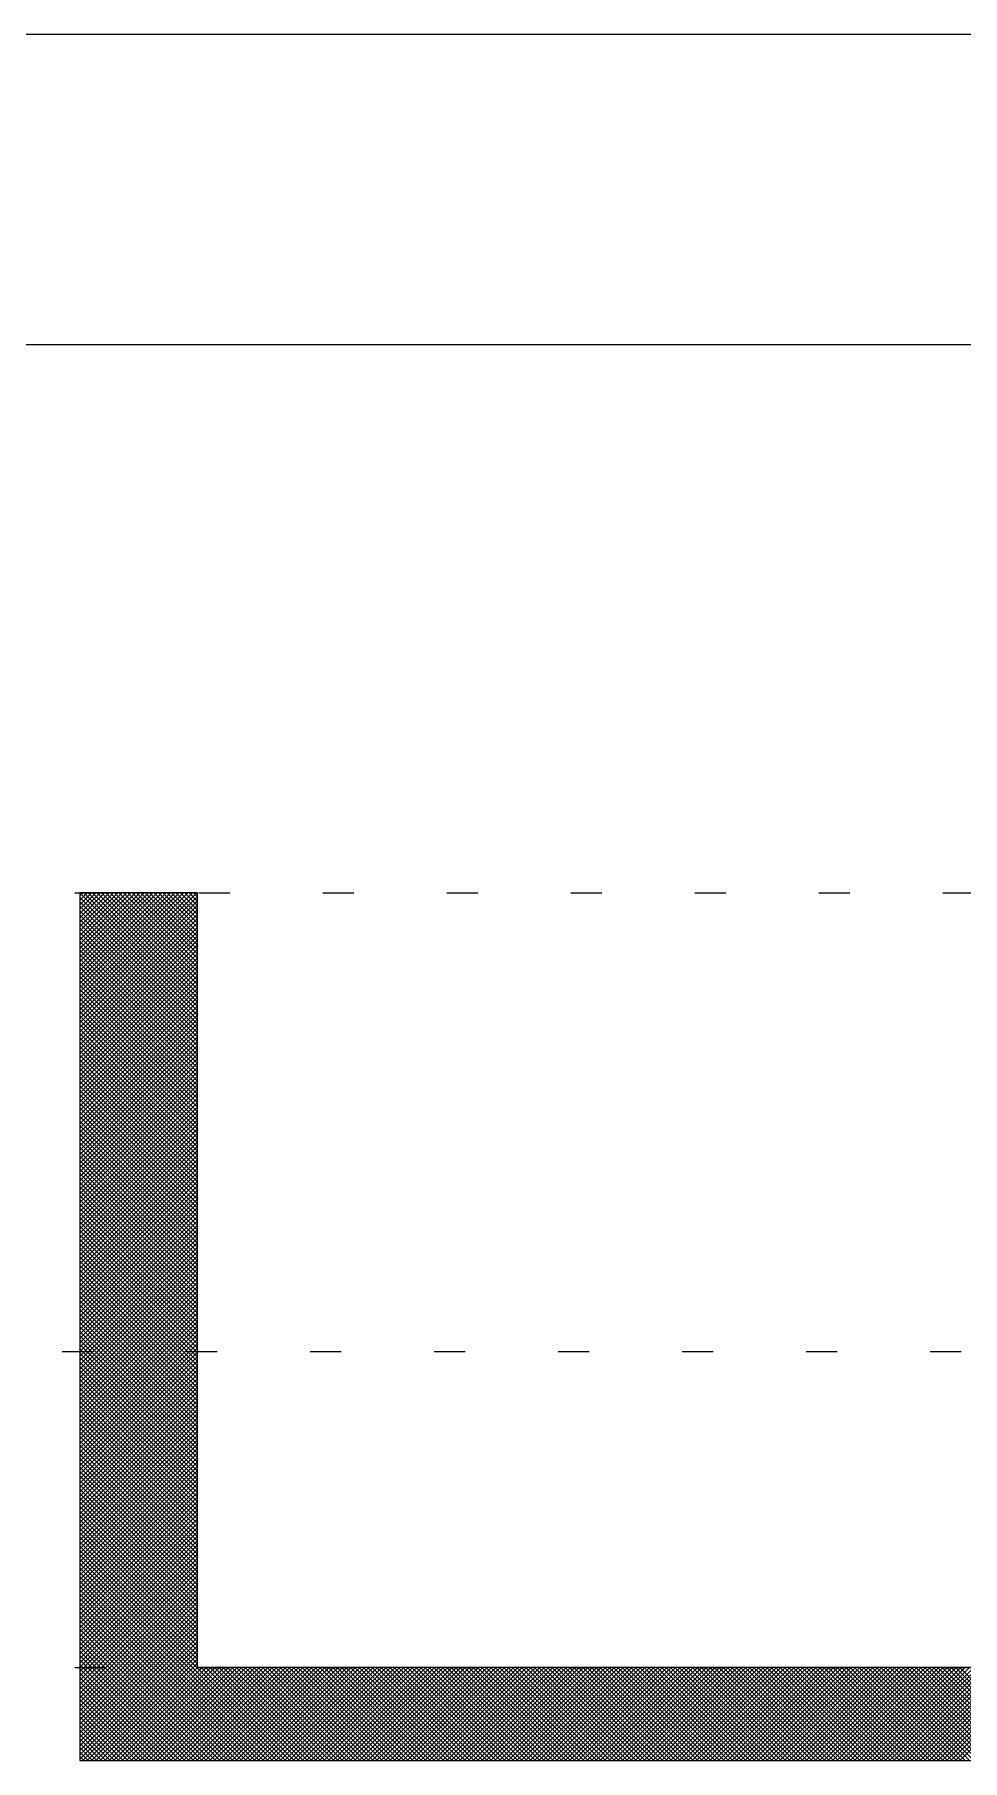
# Model space of a CAD drawing. Extents: x 0 to 119, y 0 to 84.
# Drawn here: x 22.99 to 25.99, y 78.53 to 84.1 of the extents above; entities that cross this region are included whole.
import ezdxf

# ---------------------------------------------------------------- set-up
doc = ezdxf.new("R2010")
doc.units = 0
doc.header["$MEASUREMENT"] = 0
doc.linetypes.add('ESTILO_TQS_0002', pattern=[0.4, 0.1, -0.3])
for name, color, linetype in [('29', 9, 'CONTINUOUS'), ('3', 7, 'CONTINUOUS'), ('32', 250, 'CONTINUOUS'), ('40', 7, 'CONTINUOUS'), ('6', 178, 'CONTINUOUS'), ('7', 232, 'CONTINUOUS')]:
    doc.layers.add(name, color=color, linetype=linetype)

msp = doc.modelspace()

# ---------------------------------------------------------------- linework, layer by layer
at = {"layer": '29', "color": 9, "linetype": 'Continuous'}
for p, q in [((23.139194, 81.329585), (23.519194, 80.948762)), ((23.139194, 80.952244), (23.516535, 81.329585)), ((23.139194, 80.966386), (23.502393, 81.329585)), ((23.139194, 80.980528), (23.488251, 81.329585)), ((23.139194, 80.994671), (23.474108, 81.329585)), ((23.139194, 81.008813), (23.459966, 81.329585)), ((23.139194, 81.022955), (23.445824, 81.329585)), ((23.139194, 81.037097), (23.431682, 81.329585)), ((23.139194, 81.051239), (23.41754, 81.329585)), ((23.139194, 81.065381), (23.403398, 81.329585)), ((23.139194, 81.079523), (23.389256, 81.329585)), ((23.139194, 81.093665), (23.375113, 81.329585)), ((23.139194, 81.107808), (23.360971, 81.329585)), ((23.139194, 81.12195), (23.346829, 81.329585)), ((23.139194, 81.136092), (23.332687, 81.329585)), ((23.139194, 81.150234), (23.318545, 81.329585)), ((23.139194, 81.164376), (23.304403, 81.329585)), ((23.139194, 81.178518), (23.290261, 81.329585)), ((23.139194, 81.19266), (23.276118, 81.329585)), ((23.139194, 81.206803), (23.261976, 81.329585)), ((23.139194, 81.220945), (23.247834, 81.329585)), ((23.139194, 81.235087), (23.233692, 81.329585)), ((23.139194, 81.249229), (23.21955, 81.329585)), ((23.139194, 81.263371), (23.205408, 81.329585)), ((23.139194, 81.277513), (23.191266, 81.329585)), ((23.139194, 81.291655), (23.177124, 81.329585)), ((23.139194, 81.305798), (23.162981, 81.329585)), ((23.139194, 81.31994), (23.148839, 81.329585)), ((23.152513, 81.329585), (23.519194, 80.962904)), ((23.166655, 81.329585), (23.519194, 80.977046)), ((23.180797, 81.329585), (23.519194, 80.991189)), ((23.194939, 81.329585), (23.519194, 81.005331)), ((23.209081, 81.329585), (23.519194, 81.019473)), ((23.223223, 81.329585), (23.519194, 81.033615)), ((23.237366, 81.329585), (23.519194, 81.047757)), ((23.251508, 81.329585), (23.519194, 81.061899)), ((23.26565, 81.329585), (23.519194, 81.076041)), ((23.279792, 81.329585), (23.519194, 81.090184)), ((23.293934, 81.329585), (23.519194, 81.104326)), ((23.308076, 81.329585), (23.519194, 81.118468)), ((23.322218, 81.329585), (23.519194, 81.13261)), ((23.336361, 81.329585), (23.519194, 81.146752)), ((23.350503, 81.329585), (23.519194, 81.160894)), ((23.364645, 81.329585), (23.519194, 81.175036)), ((23.378787, 81.329585), (23.519194, 81.189178)), ((23.392929, 81.329585), (23.519194, 81.203321)), ((23.407071, 81.329585), (23.519194, 81.217463)), ((23.421213, 81.329585), (23.519194, 81.231605)), ((23.435355, 81.329585), (23.519194, 81.245747)), ((23.449498, 81.329585), (23.519194, 81.259889)), ((23.46364, 81.329585), (23.519194, 81.274031)), ((23.477782, 81.329585), (23.519194, 81.288173)), ((23.491924, 81.329585), (23.519194, 81.302316)), ((23.506066, 81.329585), (23.519194, 81.316458)), ((23.139194, 80.938102), (23.519194, 81.318102)), ((23.139194, 81.31462), (23.519194, 80.93462)), ((23.139194, 80.92396), (23.519194, 81.30396)), ((23.139194, 81.300478), (23.519194, 80.920478)), ((23.139194, 80.909818), (23.519194, 81.289818)), ((23.139194, 81.286336), (23.519194, 80.906336)), ((23.139194, 80.895676), (23.519194, 81.275676)), ((23.139194, 81.272194), (23.519194, 80.892194)), ((23.139194, 80.881533), (23.519194, 81.261533)), ((23.139194, 81.258051), (23.519194, 80.878051)), ((23.139194, 80.867391), (23.519194, 81.247391)), ((23.139194, 81.243909), (23.519194, 80.863909)), ((23.139194, 80.853249), (23.519194, 81.233249)), ((23.139194, 81.229767), (23.519194, 80.849767)), ((23.139194, 80.839107), (23.519194, 81.219107)), ((23.139194, 81.215625), (23.519194, 80.835625)), ((23.139194, 80.824965), (23.519194, 81.204965)), ((23.139194, 81.201483), (23.519194, 80.821483)), ((23.139194, 80.810823), (23.519194, 81.190823)), ((23.139194, 81.187341), (23.519194, 80.807341)), ((23.139194, 80.796681), (23.519194, 81.176681)), ((23.139194, 81.173199), (23.519194, 80.793199)), ((23.139194, 80.782538), (23.519194, 81.162538)), ((23.139194, 81.159057), (23.519194, 80.779057)), ((23.139194, 80.768396), (23.519194, 81.148396)), ((23.139194, 81.144914), (23.519194, 80.764914)), ((23.139194, 80.754254), (23.519194, 81.134254)), ((23.139194, 81.130772), (23.519194, 80.750772)), ((23.139194, 80.740112), (23.519194, 81.120112)), ((23.139194, 81.11663), (23.519194, 80.73663)), ((23.139194, 80.72597), (23.519194, 81.10597)), ((23.139194, 81.102488), (23.519194, 80.722488)), ((23.139194, 80.711828), (23.519194, 81.091828)), ((23.139194, 81.088346), (23.519194, 80.708346)), ((23.139194, 80.697686), (23.519194, 81.077686)), ((23.139194, 81.074204), (23.519194, 80.694204)), ((23.139194, 80.683544), (23.519194, 81.063544)), ((23.139194, 81.060062), (23.519194, 80.680062)), ((23.139194, 80.669401), (23.519194, 81.049401)), ((23.139194, 81.045919), (23.519194, 80.665919)), ((23.139194, 80.655259), (23.519194, 81.035259)), ((23.139194, 81.031777), (23.519194, 80.651777)), ((23.139194, 80.641117), (23.519194, 81.021117)), ((23.139194, 81.017635), (23.519194, 80.637635)), ((23.139194, 80.626975), (23.519194, 81.006975)), ((23.139194, 81.003493), (23.519194, 80.623493)), ((23.139194, 80.612833), (23.519194, 80.992833)), ((23.139194, 80.989351), (23.519194, 80.609351)), ((23.139194, 80.598691), (23.519194, 80.978691)), ((23.139194, 80.975209), (23.519194, 80.595209)), ((23.139194, 80.584549), (23.519194, 80.964549)), ((23.139194, 80.961067), (23.519194, 80.581067)), ((23.139194, 80.570406), (23.519194, 80.950406)), ((23.139194, 80.946924), (23.519194, 80.566924)), ((23.139194, 80.556264), (23.519194, 80.936264)), ((23.139194, 80.932782), (23.519194, 80.552782)), ((23.139194, 80.542122), (23.519194, 80.922122)), ((23.139194, 80.91864), (23.519194, 80.53864)), ((23.139194, 80.52798), (23.519194, 80.90798)), ((23.139194, 80.904498), (23.519194, 80.524498)), ((23.139194, 80.513838), (23.519194, 80.893838)), ((23.139194, 80.890356), (23.519194, 80.510356)), ((23.139194, 80.499696), (23.519194, 80.879696)), ((23.139194, 80.876214), (23.519194, 80.496214)), ((23.139194, 80.485554), (23.519194, 80.865554)), ((23.139194, 80.862072), (23.519194, 80.482072)), ((23.139194, 80.471412), (23.519194, 80.851412)), ((23.139194, 80.84793), (23.519194, 80.46793)), ((23.139194, 80.457269), (23.519194, 80.837269)), ((23.139194, 80.833787), (23.519194, 80.453787)), ((23.139194, 80.443127), (23.519194, 80.823127)), ((23.139194, 80.819645), (23.519194, 80.439645)), ((23.139194, 80.428985), (23.519194, 80.808985)), ((23.139194, 80.805503), (23.519194, 80.425503)), ((23.139194, 80.414843), (23.519194, 80.794843)), ((23.139194, 80.791361), (23.519194, 80.411361)), ((23.139194, 80.400701), (23.519194, 80.780701)), ((23.139194, 80.777219), (23.519194, 80.397219)), ((23.139194, 80.386559), (23.519194, 80.766559)), ((23.139194, 80.763077), (23.519194, 80.383077)), ((23.139194, 80.372417), (23.519194, 80.752417)), ((23.139194, 80.748935), (23.519194, 80.368935)), ((23.139194, 80.358274), (23.519194, 80.738274)), ((23.139194, 80.734792), (23.519194, 80.354792)), ((23.139194, 80.344132), (23.519194, 80.724132)), ((23.139194, 80.72065), (23.519194, 80.34065)), ((23.139194, 80.32999), (23.519194, 80.70999)), ((23.139194, 80.706508), (23.519194, 80.326508)), ((23.139194, 80.315848), (23.519194, 80.695848)), ((23.139194, 80.692366), (23.519194, 80.312366)), ((23.139194, 80.301706), (23.519194, 80.681706)), ((23.139194, 80.678224), (23.519194, 80.298224)), ((23.139194, 80.287564), (23.519194, 80.667564)), ((23.139194, 80.664082), (23.519194, 80.284082)), ((23.139194, 80.273422), (23.519194, 80.653422)), ((23.139194, 80.64994), (23.519194, 80.26994)), ((23.139194, 80.259279), (23.519194, 80.639279)), ((23.139194, 80.635798), (23.519194, 80.255798)), ((23.139194, 80.245137), (23.519194, 80.625137)), ((23.139194, 80.621655), (23.519194, 80.241655)), ((23.139194, 80.230995), (23.519194, 80.610995)), ((23.139194, 80.607513), (23.519194, 80.227513)), ((23.139194, 80.216853), (23.519194, 80.596853)), ((23.139194, 80.593371), (23.519194, 80.213371)), ((23.139194, 80.202711), (23.519194, 80.582711)), ((23.139194, 80.579229), (23.519194, 80.199229)), ((23.139194, 80.188569), (23.519194, 80.568569)), ((23.139194, 80.565087), (23.519194, 80.185087)), ((23.139194, 80.174427), (23.519194, 80.554427)), ((23.139194, 80.550945), (23.519194, 80.170945)), ((23.139194, 80.160285), (23.519194, 80.540285)), ((23.139194, 80.536803), (23.519194, 80.156803)), ((23.139194, 80.146142), (23.519194, 80.526142)), ((23.139194, 80.52266), (23.519194, 80.14266)), ((23.139194, 80.132), (23.519194, 80.512)), ((23.139194, 80.508518), (23.519194, 80.128518)), ((23.139194, 80.117858), (23.519194, 80.497858)), ((23.139194, 80.494376), (23.519194, 80.114376)), ((23.139194, 80.103716), (23.519194, 80.483716)), ((23.139194, 80.480234), (23.519194, 80.100234)), ((23.139194, 80.089574), (23.519194, 80.469574)), ((23.139194, 80.466092), (23.519194, 80.086092)), ((23.139194, 80.075432), (23.519194, 80.455432)), ((23.139194, 80.45195), (23.519194, 80.07195)), ((23.139194, 80.06129), (23.519194, 80.44129)), ((23.139194, 80.437808), (23.519194, 80.057808)), ((23.139194, 80.047147), (23.519194, 80.427147)), ((23.139194, 80.423665), (23.519194, 80.043665)), ((23.139194, 80.033005), (23.519194, 80.413005)), ((23.139194, 80.409523), (23.519194, 80.029523)), ((23.139194, 80.018863), (23.519194, 80.398863)), ((23.139194, 80.395381), (23.519194, 80.015381)), ((23.139194, 80.004721), (23.519194, 80.384721)), ((23.139194, 80.381239), (23.519194, 80.001239)), ((23.139194, 79.990579), (23.519194, 80.370579)), ((23.139194, 80.367097), (23.519194, 79.987097)), ((23.139194, 79.976437), (23.519194, 80.356437)), ((23.139194, 80.352955), (23.519194, 79.972955)), ((23.139194, 79.962295), (23.519194, 80.342295)), ((23.139194, 80.338813), (23.519194, 79.958813)), ((23.139194, 79.948152), (23.519194, 80.328152)), ((23.139194, 80.324671), (23.519194, 79.944671)), ((23.139194, 79.93401), (23.519194, 80.31401)), ((23.139194, 80.310528), (23.519194, 79.930528)), ((23.139194, 79.919868), (23.519194, 80.299868)), ((23.139194, 80.296386), (23.519194, 79.916386)), ((23.139194, 79.905726), (23.519194, 80.285726)), ((23.139194, 80.282244), (23.519194, 79.902244)), ((23.139194, 79.891584), (23.519194, 80.271584)), ((23.139194, 80.268102), (23.519194, 79.888102)), ((23.139194, 79.877442), (23.519194, 80.257442)), ((23.139194, 80.25396), (23.519194, 79.87396)), ((23.139194, 79.8633), (23.519194, 80.2433)), ((23.139194, 80.239818), (23.519194, 79.859818)), ((23.139194, 79.849158), (23.519194, 80.229158)), ((23.139194, 80.225676), (23.519194, 79.845676)), ((23.139194, 79.835015), (23.519194, 80.215015)), ((23.139194, 80.211533), (23.519194, 79.831533)), ((23.139194, 79.820873), (23.519194, 80.200873)), ((23.139194, 80.197391), (23.519194, 79.817391)), ((23.139194, 79.806731), (23.519194, 80.186731)), ((23.139194, 80.183249), (23.519194, 79.803249)), ((23.139194, 79.792589), (23.519194, 80.172589)), ((23.139194, 80.169107), (23.519194, 79.789107)), ((23.139194, 79.778447), (23.519194, 80.158447)), ((23.139194, 80.154965), (23.519194, 79.774965)), ((23.139194, 79.764305), (23.519194, 80.144305)), ((23.139194, 80.140823), (23.519194, 79.760823)), ((23.139194, 79.750163), (23.519194, 80.130163)), ((23.139194, 80.126681), (23.519194, 79.746681)), ((23.139194, 79.73602), (23.519194, 80.11602)), ((23.139194, 80.112538), (23.519194, 79.732538)), ((23.139194, 79.721878), (23.519194, 80.101878)), ((23.139194, 80.098396), (23.519194, 79.718396)), ((23.139194, 79.707736), (23.519194, 80.087736)), ((23.139194, 80.084254), (23.519194, 79.704254)), ((23.139194, 79.693594), (23.519194, 80.073594)), ((23.139194, 80.070112), (23.519194, 79.690112)), ((23.139194, 79.679452), (23.519194, 80.059452)), ((23.139194, 80.05597), (23.519194, 79.67597)), ((23.139194, 79.66531), (23.519194, 80.04531)), ((23.139194, 80.041828), (23.519194, 79.661828)), ((23.139194, 79.651168), (23.519194, 80.031168)), ((23.139194, 80.027686), (23.519194, 79.647686)), ((23.139194, 79.637026), (23.519194, 80.017026)), ((23.139194, 80.013544), (23.519194, 79.633544)), ((23.139194, 79.622883), (23.519194, 80.002883)), ((23.139194, 79.999401), (23.519194, 79.619401)), ((23.139194, 79.608741), (23.519194, 79.988741)), ((23.139194, 79.985259), (23.519194, 79.605259)), ((23.139194, 79.594599), (23.519194, 79.974599)), ((23.139194, 79.971117), (23.519194, 79.591117)), ((23.139194, 79.580457), (23.519194, 79.960457)), ((23.139194, 79.956975), (23.519194, 79.576975)), ((23.139194, 79.566315), (23.519194, 79.946315)), ((23.139194, 79.942833), (23.519194, 79.562833)), ((23.139194, 79.552173), (23.519194, 79.932173)), ((23.139194, 79.928691), (23.519194, 79.548691)), ((23.139194, 79.538031), (23.519194, 79.918031)), ((23.139194, 79.914549), (23.519194, 79.534549)), ((23.139194, 79.523888), (23.519194, 79.903888)), ((23.139194, 79.900406), (23.519194, 79.520406)), ((23.139194, 79.509746), (23.519194, 79.889746)), ((23.139194, 79.886264), (23.519194, 79.506264)), ((23.139194, 79.495604), (23.519194, 79.875604)), ((23.139194, 79.872122), (23.519194, 79.492122)), ((23.139194, 79.481462), (23.519194, 79.861462)), ((23.139194, 79.85798), (23.519194, 79.47798)), ((23.139194, 79.46732), (23.519194, 79.84732)), ((23.139194, 79.843838), (23.519194, 79.463838)), ((23.139194, 79.453178), (23.519194, 79.833178)), ((23.139194, 79.829696), (23.519194, 79.449696)), ((23.139194, 79.439036), (23.519194, 79.819036)), ((23.139194, 79.815554), (23.519194, 79.435554)), ((23.139194, 79.424893), (23.519194, 79.804893)), ((23.139194, 79.801412), (23.519194, 79.421412)), ((23.139194, 79.410751), (23.519194, 79.790751)), ((23.139194, 79.787269), (23.519194, 79.407269)), ((23.139194, 79.396609), (23.519194, 79.776609)), ((23.139194, 79.773127), (23.519194, 79.393127)), ((23.139194, 79.382467), (23.519194, 79.762467)), ((23.139194, 79.758985), (23.519194, 79.378985)), ((23.139194, 79.368325), (23.519194, 79.748325)), ((23.139194, 79.744843), (23.519194, 79.364843)), ((23.139194, 79.354183), (23.519194, 79.734183)), ((23.139194, 79.730701), (23.519194, 79.350701)), ((23.139194, 79.340041), (23.519194, 79.720041)), ((23.139194, 79.716559), (23.519194, 79.336559)), ((23.139194, 79.325899), (23.519194, 79.705899)), ((23.139194, 79.702417), (23.519194, 79.322417)), ((23.139194, 79.311756), (23.519194, 79.691756)), ((23.139194, 79.688274), (23.519194, 79.308274)), ((23.139194, 79.297614), (23.519194, 79.677614)), ((23.139194, 79.674132), (23.519194, 79.294132)), ((23.139194, 79.283472), (23.519194, 79.663472)), ((23.139194, 79.65999), (23.519194, 79.27999)), ((23.139194, 79.26933), (23.519194, 79.64933)), ((23.139194, 79.645848), (23.519194, 79.265848)), ((23.139194, 79.255188), (23.519194, 79.635188)), ((23.139194, 79.631706), (23.519194, 79.251706)), ((23.139194, 79.241046), (23.519194, 79.621046)), ((23.139194, 79.617564), (23.519194, 79.237564)), ((23.139194, 79.226904), (23.519194, 79.606904)), ((23.139194, 79.603422), (23.519194, 79.223422)), ((23.139194, 79.212761), (23.519194, 79.592761)), ((23.139194, 79.589279), (23.519194, 79.209279)), ((23.139194, 79.198619), (23.519194, 79.578619)), ((23.139194, 79.575137), (23.519194, 79.195137)), ((23.139194, 79.184477), (23.519194, 79.564477)), ((23.139194, 79.560995), (23.519194, 79.180995)), ((23.139194, 79.170335), (23.519194, 79.550335)), ((23.139194, 79.546853), (23.519194, 79.166853)), ((23.139194, 79.156193), (23.519194, 79.536193)), ((23.139194, 79.532711), (23.519194, 79.152711)), ((23.139194, 79.142051), (23.519194, 79.522051)), ((23.139194, 79.518569), (23.519194, 79.138569)), ((23.139194, 79.127909), (23.519194, 79.507909)), ((23.139194, 79.504427), (23.519194, 79.124427)), ((23.139194, 79.113766), (23.519194, 79.493766)), ((23.139194, 79.490285), (23.519194, 79.110285)), ((23.139194, 79.099624), (23.519194, 79.479624)), ((23.139194, 79.476142), (23.519194, 79.096142)), ((23.139194, 79.085482), (23.519194, 79.465482)), ((23.139194, 79.462), (23.519194, 79.082)), ((23.139194, 79.07134), (23.519194, 79.45134)), ((23.139194, 79.447858), (23.519194, 79.067858)), ((23.139194, 79.057198), (23.519194, 79.437198)), ((23.139194, 79.433716), (23.519194, 79.053716)), ((23.139194, 79.043056), (23.519194, 79.423056)), ((23.139194, 79.419574), (23.519194, 79.039574)), ((23.139194, 79.028914), (23.519194, 79.408914)), ((23.139194, 79.405432), (23.519194, 79.025432)), ((23.139194, 79.014772), (23.519194, 79.394772)), ((23.139194, 79.39129), (23.519194, 79.01129)), ((23.139194, 79.000629), (23.519194, 79.380629)), ((23.139194, 79.377147), (23.519194, 78.997147)), ((23.139194, 78.986487), (23.519194, 79.366487)), ((23.139194, 79.363005), (23.519194, 78.983005)), ((23.139194, 78.972345), (23.519194, 79.352345)), ((23.139194, 79.348863), (23.519194, 78.968863)), ((23.139194, 78.958203), (23.519194, 79.338203)), ((23.139194, 79.334721), (23.519194, 78.954721)), ((23.139194, 78.944061), (23.519194, 79.324061)), ((23.139194, 79.320579), (23.519194, 78.940579)), ((23.139194, 78.929919), (23.519194, 79.309919)), ((23.139194, 79.306437), (23.519194, 78.926437)), ((23.139194, 78.915777), (23.519194, 79.295777)), ((23.139194, 79.292295), (23.519194, 78.912295)), ((23.139194, 78.901634), (23.519194, 79.281634)), ((23.139194, 79.278152), (23.519194, 78.898152)), ((23.139194, 78.887492), (23.519194, 79.267492)), ((23.139194, 79.26401), (23.519194, 78.88401)), ((23.139194, 78.87335), (23.519194, 79.25335)), ((23.139194, 79.249868), (23.519194, 78.869868)), ((23.139194, 78.859208), (23.519194, 79.239208)), ((23.139194, 79.235726), (23.519194, 78.855726)), ((23.139194, 78.845066), (23.519194, 79.225066)), ((23.139194, 79.221584), (23.519194, 78.841584)), ((23.139194, 78.830924), (23.519194, 79.210924)), ((23.139194, 79.207442), (23.81705, 78.529585)), ((23.139194, 78.816782), (23.519194, 79.196782)), ((23.139194, 79.1933), (23.802908, 78.529585)), ((23.139194, 78.80264), (23.519194, 79.18264)), ((23.139194, 79.179158), (23.788766, 78.529585)), ((23.139194, 78.788497), (23.519194, 79.168497)), ((23.139194, 79.165015), (23.774624, 78.529585)), ((23.139194, 78.774355), (23.519194, 79.154355)), ((23.139194, 79.150873), (23.760482, 78.529585)), ((23.139194, 78.760213), (23.519194, 79.140213)), ((23.139194, 79.136731), (23.74634, 78.529585)), ((23.139194, 78.746071), (23.519194, 79.126071)), ((23.139194, 79.122589), (23.732197, 78.529585)), ((23.139194, 78.731929), (23.519194, 79.111929)), ((23.139194, 79.108447), (23.718055, 78.529585)), ((23.139194, 78.717787), (23.519194, 79.097787)), ((23.139194, 79.094305), (23.703913, 78.529585)), ((23.139194, 78.703645), (23.519194, 79.083645)), ((23.139194, 79.080163), (23.689771, 78.529585)), ((23.139194, 78.689502), (23.519194, 79.069502)), ((23.139194, 79.06602), (23.675629, 78.529585)), ((23.139194, 78.67536), (23.519194, 79.05536)), ((23.139194, 79.051878), (23.661487, 78.529585)), ((23.139194, 78.661218), (23.519194, 79.041218)), ((23.139194, 79.037736), (23.647345, 78.529585)), ((23.139194, 78.647076), (23.519194, 79.027076)), ((23.139194, 79.023594), (23.633203, 78.529585)), ((23.139194, 78.632934), (23.519194, 79.012934)), ((23.139194, 79.009452), (23.61906, 78.529585)), ((23.139194, 78.618792), (23.519194, 78.998792)), ((23.139194, 78.99531), (23.604918, 78.529585)), ((23.139194, 78.60465), (23.519194, 78.98465)), ((23.139194, 78.981168), (23.590776, 78.529585)), ((23.139194, 78.590507), (23.519194, 78.970507)), ((23.139194, 78.967026), (23.576634, 78.529585)), ((23.139194, 78.576365), (23.519194, 78.956365)), ((23.139194, 78.952883), (23.562492, 78.529585)), ((23.139194, 78.562223), (23.519194, 78.942223)), ((23.139194, 78.938741), (23.54835, 78.529585)), ((23.139194, 78.548081), (23.519194, 78.928081)), ((23.139194, 78.924599), (23.534208, 78.529585)), ((23.139194, 78.533939), (23.519194, 78.913939)), ((23.139194, 78.910457), (23.520065, 78.529585)), ((23.139194, 78.896315), (23.505923, 78.529585)), ((23.139194, 78.882173), (23.491781, 78.529585)), ((23.148982, 78.529585), (23.519194, 78.899797)), ((23.163124, 78.529585), (23.519194, 78.885655)), ((23.139194, 78.868031), (23.477639, 78.529585)), ((23.139194, 78.853888), (23.463497, 78.529585)), ((23.139194, 78.839746), (23.449355, 78.529585)), ((23.139194, 78.825604), (23.435213, 78.529585)), ((23.177266, 78.529585), (23.519194, 78.871513)), ((23.191409, 78.529585), (23.519194, 78.85737)), ((23.205551, 78.529585), (23.519194, 78.843228)), ((23.219693, 78.529585), (23.519194, 78.829585)), ((23.233835, 78.529585), (23.533835, 78.829585)), ((23.247977, 78.529585), (23.547977, 78.829585)), ((23.262119, 78.529585), (23.562119, 78.829585)), ((23.276261, 78.529585), (23.576261, 78.829585)), ((23.290403, 78.529585), (23.590403, 78.829585)), ((23.304546, 78.529585), (23.604546, 78.829585)), ((23.318688, 78.529585), (23.618688, 78.829585)), ((23.33283, 78.529585), (23.63283, 78.829585)), ((23.346972, 78.529585), (23.646972, 78.829585)), ((23.361114, 78.529585), (23.661114, 78.829585)), ((23.375256, 78.529585), (23.675256, 78.829585)), ((23.389398, 78.529585), (23.689398, 78.829585)), ((23.403541, 78.529585), (23.703541, 78.829585)), ((23.417683, 78.529585), (23.717683, 78.829585)), ((23.431825, 78.529585), (23.731825, 78.829585)), ((23.445967, 78.529585), (23.745967, 78.829585)), ((23.460109, 78.529585), (23.760109, 78.829585)), ((23.474251, 78.529585), (23.774251, 78.829585)), ((23.488393, 78.529585), (23.788393, 78.829585)), ((23.502536, 78.529585), (23.802536, 78.829585)), ((23.516678, 78.529585), (23.816678, 78.829585)), ((23.53082, 78.529585), (23.83082, 78.829585)), ((23.531192, 78.829585), (23.831192, 78.529585)), ((23.544962, 78.529585), (23.844962, 78.829585)), ((23.545335, 78.829585), (23.845335, 78.529585)), ((23.559104, 78.529585), (23.859104, 78.829585)), ((23.559477, 78.829585), (23.859477, 78.529585)), ((23.573246, 78.529585), (23.873246, 78.829585)), ((23.573619, 78.829585), (23.873619, 78.529585)), ((23.587388, 78.529585), (23.887388, 78.829585)), ((23.587761, 78.829585), (23.887761, 78.529585)), ((23.60153, 78.529585), (23.90153, 78.829585)), ((23.601903, 78.829585), (23.901903, 78.529585)), ((23.615673, 78.529585), (23.915673, 78.829585)), ((23.616045, 78.829585), (23.916045, 78.529585)), ((23.629815, 78.529585), (23.929815, 78.829585)), ((23.630187, 78.829585), (23.930187, 78.529585)), ((23.643957, 78.529585), (23.943957, 78.829585)), ((23.64433, 78.829585), (23.94433, 78.529585)), ((23.658099, 78.529585), (23.958099, 78.829585)), ((23.658472, 78.829585), (23.958472, 78.529585)), ((23.672241, 78.529585), (23.972241, 78.829585)), ((23.672614, 78.829585), (23.972614, 78.529585)), ((23.686383, 78.529585), (23.986383, 78.829585)), ((23.686756, 78.829585), (23.986756, 78.529585)), ((23.700525, 78.529585), (24.000525, 78.829585)), ((23.700898, 78.829585), (24.000898, 78.529585)), ((23.714668, 78.529585), (24.014668, 78.829585)), ((23.71504, 78.829585), (24.01504, 78.529585)), ((23.72881, 78.529585), (24.02881, 78.829585)), ((23.729182, 78.829585), (24.029182, 78.529585)), ((23.742952, 78.529585), (24.042952, 78.829585)), ((23.743324, 78.829585), (24.043324, 78.529585)), ((23.757094, 78.529585), (24.057094, 78.829585)), ((23.757467, 78.829585), (24.057467, 78.529585)), ((23.771236, 78.529585), (24.071236, 78.829585)), ((23.771609, 78.829585), (24.071609, 78.529585)), ((23.785378, 78.529585), (24.085378, 78.829585)), ((23.785751, 78.829585), (24.085751, 78.529585)), ((23.79952, 78.529585), (24.09952, 78.829585)), ((23.799893, 78.829585), (24.099893, 78.529585)), ((23.813662, 78.529585), (24.113662, 78.829585)), ((23.814035, 78.829585), (24.114035, 78.529585)), ((23.827805, 78.529585), (24.127805, 78.829585)), ((23.828177, 78.829585), (24.128177, 78.529585)), ((23.841947, 78.529585), (24.141947, 78.829585)), ((23.842319, 78.829585), (24.142319, 78.529585)), ((23.856089, 78.529585), (24.156089, 78.829585)), ((23.856462, 78.829585), (24.156462, 78.529585)), ((23.870231, 78.529585), (24.170231, 78.829585)), ((23.870604, 78.829585), (24.170604, 78.529585)), ((23.884373, 78.529585), (24.184373, 78.829585)), ((23.884746, 78.829585), (24.184746, 78.529585)), ((23.898515, 78.529585), (24.198515, 78.829585)), ((23.898888, 78.829585), (24.198888, 78.529585)), ((23.912657, 78.529585), (24.212657, 78.829585)), ((23.91303, 78.829585), (24.21303, 78.529585)), ((23.9268, 78.529585), (24.2268, 78.829585)), ((23.927172, 78.829585), (24.227172, 78.529585)), ((23.940942, 78.529585), (24.240942, 78.829585)), ((23.941314, 78.829585), (24.241314, 78.529585)), ((23.955084, 78.529585), (24.255084, 78.829585)), ((23.955456, 78.829585), (24.255456, 78.529585)), ((23.969226, 78.529585), (24.269226, 78.829585)), ((23.969599, 78.829585), (24.269599, 78.529585)), ((23.983368, 78.529585), (24.283368, 78.829585)), ((23.983741, 78.829585), (24.283741, 78.529585)), ((23.99751, 78.529585), (24.29751, 78.829585)), ((23.997883, 78.829585), (24.297883, 78.529585)), ((24.011652, 78.529585), (24.311652, 78.829585)), ((24.012025, 78.829585), (24.312025, 78.529585)), ((24.025795, 78.529585), (24.325795, 78.829585)), ((24.026167, 78.829585), (24.326167, 78.529585)), ((24.039937, 78.529585), (24.339937, 78.829585)), ((24.040309, 78.829585), (24.340309, 78.529585)), ((24.054079, 78.529585), (24.354079, 78.829585)), ((24.054451, 78.829585), (24.354451, 78.529585)), ((24.068221, 78.529585), (24.368221, 78.829585)), ((24.068594, 78.829585), (24.368594, 78.529585)), ((24.082363, 78.529585), (24.382363, 78.829585)), ((24.082736, 78.829585), (24.382736, 78.529585)), ((24.096505, 78.529585), (24.396505, 78.829585)), ((24.096878, 78.829585), (24.396878, 78.529585)), ((24.110647, 78.529585), (24.410647, 78.829585)), ((24.11102, 78.829585), (24.41102, 78.529585)), ((24.124789, 78.529585), (24.424789, 78.829585)), ((24.125162, 78.829585), (24.425162, 78.529585)), ((24.138932, 78.529585), (24.438932, 78.829585)), ((24.139304, 78.829585), (24.439304, 78.529585)), ((24.153074, 78.529585), (24.453074, 78.829585)), ((24.153446, 78.829585), (24.453446, 78.529585)), ((24.167216, 78.529585), (24.467216, 78.829585)), ((24.167589, 78.829585), (24.467589, 78.529585)), ((24.181358, 78.529585), (24.481358, 78.829585)), ((24.181731, 78.829585), (24.481731, 78.529585)), ((24.1955, 78.529585), (24.4955, 78.829585)), ((24.195873, 78.829585), (24.495873, 78.529585)), ((24.209642, 78.529585), (24.509642, 78.829585)), ((24.210015, 78.829585), (24.510015, 78.529585)), ((24.223784, 78.529585), (24.523784, 78.829585)), ((24.224157, 78.829585), (24.524157, 78.529585)), ((24.237927, 78.529585), (24.537927, 78.829585)), ((24.238299, 78.829585), (24.538299, 78.529585)), ((24.252069, 78.529585), (24.552069, 78.829585)), ((24.252441, 78.829585), (24.552441, 78.529585)), ((24.266211, 78.529585), (24.566211, 78.829585)), ((24.266583, 78.829585), (24.566583, 78.529585)), ((24.280353, 78.529585), (24.580353, 78.829585)), ((24.280726, 78.829585), (24.580726, 78.529585)), ((24.294495, 78.529585), (24.594495, 78.829585)), ((24.294868, 78.829585), (24.594868, 78.529585)), ((24.308637, 78.529585), (24.608637, 78.829585)), ((24.30901, 78.829585), (24.60901, 78.529585)), ((24.322779, 78.529585), (24.622779, 78.829585)), ((24.323152, 78.829585), (24.623152, 78.529585)), ((24.336922, 78.529585), (24.636922, 78.829585)), ((24.337294, 78.829585), (24.637294, 78.529585)), ((24.351064, 78.529585), (24.651064, 78.829585)), ((24.351436, 78.829585), (24.651436, 78.529585)), ((24.365206, 78.529585), (24.665206, 78.829585)), ((24.365578, 78.829585), (24.665578, 78.529585)), ((24.379348, 78.529585), (24.679348, 78.829585)), ((24.379721, 78.829585), (24.679721, 78.529585)), ((24.39349, 78.529585), (24.69349, 78.829585)), ((24.393863, 78.829585), (24.693863, 78.529585)), ((24.407632, 78.529585), (24.707632, 78.829585)), ((24.408005, 78.829585), (24.708005, 78.529585)), ((24.421774, 78.529585), (24.721774, 78.829585)), ((24.422147, 78.829585), (24.722147, 78.529585)), ((24.435916, 78.529585), (24.735916, 78.829585)), ((24.436289, 78.829585), (24.736289, 78.529585)), ((24.450059, 78.529585), (24.750059, 78.829585)), ((24.450431, 78.829585), (24.750431, 78.529585)), ((24.464201, 78.529585), (24.764201, 78.829585)), ((24.464573, 78.829585), (24.764573, 78.529585)), ((24.478343, 78.529585), (24.778343, 78.829585)), ((24.478716, 78.829585), (24.778716, 78.529585)), ((24.492485, 78.529585), (24.792485, 78.829585)), ((24.492858, 78.829585), (24.792858, 78.529585)), ((24.506627, 78.529585), (24.806627, 78.829585)), ((24.507, 78.829585), (24.807, 78.529585)), ((24.520769, 78.529585), (24.820769, 78.829585)), ((24.521142, 78.829585), (24.821142, 78.529585)), ((24.534911, 78.529585), (24.834911, 78.829585)), ((24.535284, 78.829585), (24.835284, 78.529585)), ((24.549054, 78.529585), (24.849054, 78.829585)), ((24.549426, 78.829585), (24.849426, 78.529585)), ((24.563196, 78.529585), (24.863196, 78.829585)), ((24.563568, 78.829585), (24.863568, 78.529585)), ((24.577338, 78.529585), (24.877338, 78.829585)), ((24.57771, 78.829585), (24.87771, 78.529585)), ((24.59148, 78.529585), (24.89148, 78.829585)), ((24.591853, 78.829585), (24.891853, 78.529585)), ((24.605622, 78.529585), (24.905622, 78.829585)), ((24.605995, 78.829585), (24.905995, 78.529585)), ((24.619764, 78.529585), (24.919764, 78.829585)), ((24.620137, 78.829585), (24.920137, 78.529585)), ((24.633906, 78.529585), (24.933906, 78.829585)), ((24.634279, 78.829585), (24.934279, 78.529585)), ((24.648048, 78.529585), (24.948048, 78.829585)), ((24.648421, 78.829585), (24.948421, 78.529585)), ((24.662191, 78.529585), (24.962191, 78.829585)), ((24.662563, 78.829585), (24.962563, 78.529585)), ((24.676333, 78.529585), (24.976333, 78.829585)), ((24.676705, 78.829585), (24.976705, 78.529585)), ((24.690475, 78.529585), (24.990475, 78.829585)), ((24.690848, 78.829585), (24.990848, 78.529585)), ((24.704617, 78.529585), (25.004617, 78.829585)), ((24.70499, 78.829585), (25.00499, 78.529585)), ((24.718759, 78.529585), (25.018759, 78.829585)), ((24.719132, 78.829585), (25.019132, 78.529585)), ((24.732901, 78.529585), (25.032901, 78.829585)), ((24.733274, 78.829585), (25.033274, 78.529585)), ((24.747043, 78.529585), (25.047043, 78.829585)), ((24.747416, 78.829585), (25.047416, 78.529585)), ((24.761186, 78.529585), (25.061186, 78.829585)), ((24.761558, 78.829585), (25.061558, 78.529585)), ((24.775328, 78.529585), (25.075328, 78.829585)), ((24.7757, 78.829585), (25.0757, 78.529585)), ((24.78947, 78.529585), (25.08947, 78.829585)), ((24.789842, 78.829585), (25.089842, 78.529585)), ((24.803612, 78.529585), (25.103612, 78.829585)), ((24.803985, 78.829585), (25.103985, 78.529585)), ((24.817754, 78.529585), (25.117754, 78.829585)), ((24.818127, 78.829585), (25.118127, 78.529585)), ((24.831896, 78.529585), (25.131896, 78.829585)), ((24.832269, 78.829585), (25.132269, 78.529585)), ((24.846038, 78.529585), (25.146038, 78.829585)), ((24.846411, 78.829585), (25.146411, 78.529585)), ((24.860181, 78.529585), (25.160181, 78.829585)), ((24.860553, 78.829585), (25.160553, 78.529585)), ((24.874323, 78.529585), (25.174323, 78.829585)), ((24.874695, 78.829585), (25.174695, 78.529585)), ((24.888465, 78.529585), (25.188465, 78.829585)), ((24.888837, 78.829585), (25.188837, 78.529585)), ((24.902607, 78.529585), (25.202607, 78.829585)), ((24.90298, 78.829585), (25.20298, 78.529585)), ((24.916749, 78.529585), (25.216749, 78.829585)), ((24.917122, 78.829585), (25.217122, 78.529585)), ((24.930891, 78.529585), (25.230891, 78.829585)), ((24.931264, 78.829585), (25.231264, 78.529585)), ((24.945033, 78.529585), (25.245033, 78.829585)), ((24.945406, 78.829585), (25.245406, 78.529585)), ((24.959175, 78.529585), (25.259175, 78.829585)), ((24.959548, 78.829585), (25.259548, 78.529585)), ((24.973318, 78.529585), (25.273318, 78.829585)), ((24.97369, 78.829585), (25.27369, 78.529585)), ((24.98746, 78.529585), (25.28746, 78.829585)), ((24.987832, 78.829585), (25.287832, 78.529585)), ((25.001602, 78.529585), (25.301602, 78.829585)), ((25.001975, 78.829585), (25.301975, 78.529585)), ((25.015744, 78.529585), (25.315744, 78.829585)), ((25.016117, 78.829585), (25.316117, 78.529585)), ((25.029886, 78.529585), (25.329886, 78.829585)), ((25.030259, 78.829585), (25.330259, 78.529585)), ((25.044028, 78.529585), (25.344028, 78.829585)), ((25.044401, 78.829585), (25.344401, 78.529585)), ((25.05817, 78.529585), (25.35817, 78.829585)), ((25.058543, 78.829585), (25.358543, 78.529585)), ((25.072313, 78.529585), (25.372313, 78.829585)), ((25.072685, 78.829585), (25.372685, 78.529585)), ((25.086455, 78.529585), (25.386455, 78.829585)), ((25.086827, 78.829585), (25.386827, 78.529585)), ((25.100597, 78.529585), (25.400597, 78.829585)), ((25.100969, 78.829585), (25.400969, 78.529585)), ((25.114739, 78.529585), (25.414739, 78.829585)), ((25.115112, 78.829585), (25.415112, 78.529585)), ((25.128881, 78.529585), (25.428881, 78.829585)), ((25.129254, 78.829585), (25.429254, 78.529585)), ((25.143023, 78.529585), (25.443023, 78.829585)), ((25.143396, 78.829585), (25.443396, 78.529585)), ((25.157165, 78.529585), (25.457165, 78.829585)), ((25.157538, 78.829585), (25.457538, 78.529585)), ((25.171308, 78.529585), (25.471308, 78.829585)), ((25.17168, 78.829585), (25.47168, 78.529585)), ((25.18545, 78.529585), (25.48545, 78.829585)), ((25.185822, 78.829585), (25.485822, 78.529585)), ((25.199592, 78.529585), (25.499592, 78.829585)), ((25.199964, 78.829585), (25.499964, 78.529585)), ((25.213734, 78.529585), (25.513734, 78.829585)), ((25.214107, 78.829585), (25.514107, 78.529585)), ((25.227876, 78.529585), (25.527876, 78.829585)), ((25.228249, 78.829585), (25.528249, 78.529585)), ((25.242018, 78.529585), (25.542018, 78.829585)), ((25.242391, 78.829585), (25.542391, 78.529585)), ((25.25616, 78.529585), (25.55616, 78.829585)), ((25.256533, 78.829585), (25.556533, 78.529585)), ((25.270302, 78.529585), (25.570302, 78.829585)), ((25.270675, 78.829585), (25.570675, 78.529585)), ((25.284445, 78.529585), (25.584445, 78.829585)), ((25.284817, 78.829585), (25.584817, 78.529585)), ((25.298587, 78.529585), (25.598587, 78.829585)), ((25.298959, 78.829585), (25.598959, 78.529585)), ((25.312729, 78.529585), (25.612729, 78.829585)), ((25.313102, 78.829585), (25.613102, 78.529585)), ((25.326871, 78.529585), (25.626871, 78.829585)), ((25.327244, 78.829585), (25.627244, 78.529585)), ((25.341013, 78.529585), (25.641013, 78.829585)), ((25.341386, 78.829585), (25.641386, 78.529585)), ((25.355155, 78.529585), (25.655155, 78.829585)), ((25.355528, 78.829585), (25.655528, 78.529585)), ((25.369297, 78.529585), (25.669297, 78.829585)), ((25.36967, 78.829585), (25.66967, 78.529585)), ((25.38344, 78.529585), (25.68344, 78.829585)), ((25.383812, 78.829585), (25.683812, 78.529585)), ((25.397582, 78.529585), (25.697582, 78.829585)), ((25.397954, 78.829585), (25.697954, 78.529585)), ((25.411724, 78.529585), (25.711724, 78.829585)), ((25.412096, 78.829585), (25.712096, 78.529585)), ((25.425866, 78.529585), (25.725866, 78.829585)), ((25.426239, 78.829585), (25.726239, 78.529585)), ((25.440008, 78.529585), (25.740008, 78.829585)), ((25.440381, 78.829585), (25.740381, 78.529585)), ((25.45415, 78.529585), (25.75415, 78.829585)), ((25.454523, 78.829585), (25.754523, 78.529585)), ((25.468292, 78.529585), (25.768292, 78.829585)), ((25.468665, 78.829585), (25.768665, 78.529585)), ((25.482434, 78.529585), (25.782434, 78.829585)), ((25.482807, 78.829585), (25.782807, 78.529585)), ((25.496577, 78.529585), (25.796577, 78.829585)), ((25.496949, 78.829585), (25.796949, 78.529585)), ((25.510719, 78.529585), (25.810719, 78.829585)), ((25.511091, 78.829585), (25.811091, 78.529585)), ((25.524861, 78.529585), (25.824861, 78.829585)), ((25.525234, 78.829585), (25.825234, 78.529585)), ((25.539003, 78.529585), (25.839003, 78.829585)), ((25.539376, 78.829585), (25.839376, 78.529585)), ((25.553145, 78.529585), (25.853145, 78.829585)), ((25.553518, 78.829585), (25.853518, 78.529585)), ((25.567287, 78.529585), (25.867287, 78.829585)), ((25.56766, 78.829585), (25.86766, 78.529585)), ((25.581429, 78.529585), (25.881429, 78.829585)), ((25.581802, 78.829585), (25.881802, 78.529585)), ((25.595572, 78.529585), (25.895572, 78.829585)), ((25.595944, 78.829585), (25.895944, 78.529585)), ((25.609714, 78.529585), (25.909714, 78.829585)), ((25.610086, 78.829585), (25.910086, 78.529585)), ((25.623856, 78.529585), (25.923856, 78.829585)), ((25.624228, 78.829585), (25.924228, 78.529585)), ((25.637998, 78.529585), (25.937998, 78.829585)), ((25.638371, 78.829585), (25.938371, 78.529585)), ((25.65214, 78.529585), (25.95214, 78.829585)), ((25.652513, 78.829585), (25.952513, 78.529585)), ((25.666282, 78.529585), (25.966282, 78.829585)), ((25.666655, 78.829585), (25.966655, 78.529585)), ((25.680424, 78.529585), (25.980424, 78.829585)), ((25.680797, 78.829585), (25.980797, 78.529585)), ((25.694567, 78.529585), (25.994567, 78.829585)), ((25.694939, 78.829585), (25.994939, 78.529585)), ((25.708709, 78.529585), (26.008709, 78.829585)), ((25.709081, 78.829585), (26.009081, 78.529585)), ((25.722851, 78.529585), (26.022851, 78.829585)), ((25.723223, 78.829585), (26.023223, 78.529585)), ((25.736993, 78.529585), (26.036993, 78.829585)), ((25.737366, 78.829585), (26.037366, 78.529585)), ((25.751135, 78.529585), (26.051135, 78.829585)), ((25.751508, 78.829585), (26.051508, 78.529585)), ((25.765277, 78.529585), (26.065277, 78.829585)), ((25.76565, 78.829585), (26.06565, 78.529585)), ((25.779419, 78.529585), (26.079419, 78.829585)), ((25.779792, 78.829585), (26.079792, 78.529585)), ((25.793561, 78.529585), (26.093561, 78.829585)), ((25.793934, 78.829585), (26.093934, 78.529585)), ((25.807704, 78.529585), (26.107704, 78.829585)), ((25.808076, 78.829585), (26.108076, 78.529585)), ((25.821846, 78.529585), (26.121846, 78.829585)), ((25.822218, 78.829585), (26.122218, 78.529585)), ((25.835988, 78.529585), (26.135988, 78.829585)), ((25.836361, 78.829585), (26.136361, 78.529585)), ((25.85013, 78.529585), (26.15013, 78.829585)), ((25.850503, 78.829585), (26.150503, 78.529585)), ((25.864272, 78.529585), (26.164272, 78.829585)), ((25.864645, 78.829585), (26.164645, 78.529585)), ((25.878414, 78.529585), (26.178414, 78.829585)), ((25.878787, 78.829585), (26.178787, 78.529585)), ((25.892556, 78.529585), (26.192556, 78.829585)), ((25.892929, 78.829585), (26.192929, 78.529585)), ((25.906699, 78.529585), (26.206699, 78.829585)), ((25.907071, 78.829585), (26.207071, 78.529585)), ((25.920841, 78.529585), (26.220841, 78.829585)), ((25.921213, 78.829585), (26.221213, 78.529585)), ((25.934983, 78.529585), (26.234983, 78.829585)), ((25.935355, 78.829585), (26.235355, 78.529585)), ((25.949125, 78.529585), (26.249125, 78.829585)), ((25.949498, 78.829585), (26.249498, 78.529585)), ((25.963267, 78.529585), (26.263267, 78.829585)), ((25.96364, 78.829585), (26.26364, 78.529585)), ((25.977409, 78.529585), (26.277409, 78.829585)), ((25.977782, 78.829585), (26.277782, 78.529585)), ((23.139194, 78.811462), (23.42107, 78.529585)), ((23.139194, 78.79732), (23.406928, 78.529585)), ((23.139194, 78.783178), (23.392786, 78.529585)), ((23.139194, 78.769036), (23.378644, 78.529585)), ((23.139194, 78.754893), (23.364502, 78.529585)), ((23.139194, 78.740751), (23.35036, 78.529585)), ((23.139194, 78.726609), (23.336218, 78.529585)), ((23.139194, 78.712467), (23.322076, 78.529585)), ((23.139194, 78.698325), (23.307933, 78.529585)), ((23.139194, 78.684183), (23.293791, 78.529585)), ((23.139194, 78.670041), (23.279649, 78.529585)), ((23.139194, 78.655899), (23.265507, 78.529585)), ((23.139194, 78.641756), (23.251365, 78.529585)), ((23.139194, 78.627614), (23.237223, 78.529585)), ((23.139194, 78.613472), (23.223081, 78.529585)), ((23.139194, 78.59933), (23.208938, 78.529585)), ((23.139194, 78.585188), (23.194796, 78.529585)), ((23.139194, 78.571046), (23.180654, 78.529585)), ((23.139194, 78.556904), (23.166512, 78.529585)), ((23.139194, 78.542761), (23.15237, 78.529585))]:
    msp.add_line(p, q, dxfattribs=at)
msp.add_lwpolyline([(39.348908, 80.729585), (39.348908, 78.829585), (23.519194, 78.829585), (23.519194, 81.329585), (23.139194, 81.329585), (23.139194, 78.529585), (39.348908, 78.529585), (39.728908, 78.529585), (39.728908, 80.429585), (44.178909, 80.429585), (44.178909, 80.329585), (44.558909, 80.329585), (44.558909, 81.329585), (44.178909, 81.329585), (44.178909, 80.729585), (39.348908, 80.729585)], dxfattribs=at)
at = {"layer": '3', "color": 7, "linetype": 'ESTILO_TQS_0002'}
for p, q in [((19.923313, 81.329585), (46.440489, 81.329585)), ((19.882308, 79.849585), (46.399485, 79.849585)), ((19.923313, 78.829585), (46.440489, 78.829585))]:
    msp.add_line(p, q, dxfattribs=at)
at = {"layer": '32', "color": 250, "linetype": 'Continuous'}
for p, q in [((23.139194, 81.329585), (23.139194, 81.329585)), ((23.139194, 79.849585), (23.139194, 79.849585)), ((23.139194, 79.849585), (23.139194, 79.849585)), ((23.139194, 78.829585), (23.139194, 78.829585)), ((23.139194, 78.829585), (23.139194, 78.829585)), ((23.139194, 78.529585), (23.139194, 78.529585))]:
    msp.add_line(p, q, dxfattribs=at)
at = {"layer": '40', "linetype": 'Continuous'}
msp.add_line((118.9, 84.099998), (0, 84.100001), dxfattribs=at)
at = {"layer": '6', "color": 178, "linetype": 'Continuous'}
for p, q in [((23.519194, 81.329585), (23.139194, 81.329585)), ((23.139194, 81.329585), (23.139194, 78.529585)), ((23.519194, 78.829585), (23.519194, 81.329585)), ((39.348908, 78.829585), (23.519194, 78.829585)), ((23.139194, 78.529585), (39.348908, 78.529585))]:
    msp.add_line(p, q, dxfattribs=at)
at = {"layer": '7', "color": 232, "linetype": 'Continuous'}
msp.add_line((3, 83.100001), (117.9, 83.099998), dxfattribs=at)

doc.saveas('drawing.dxf')
